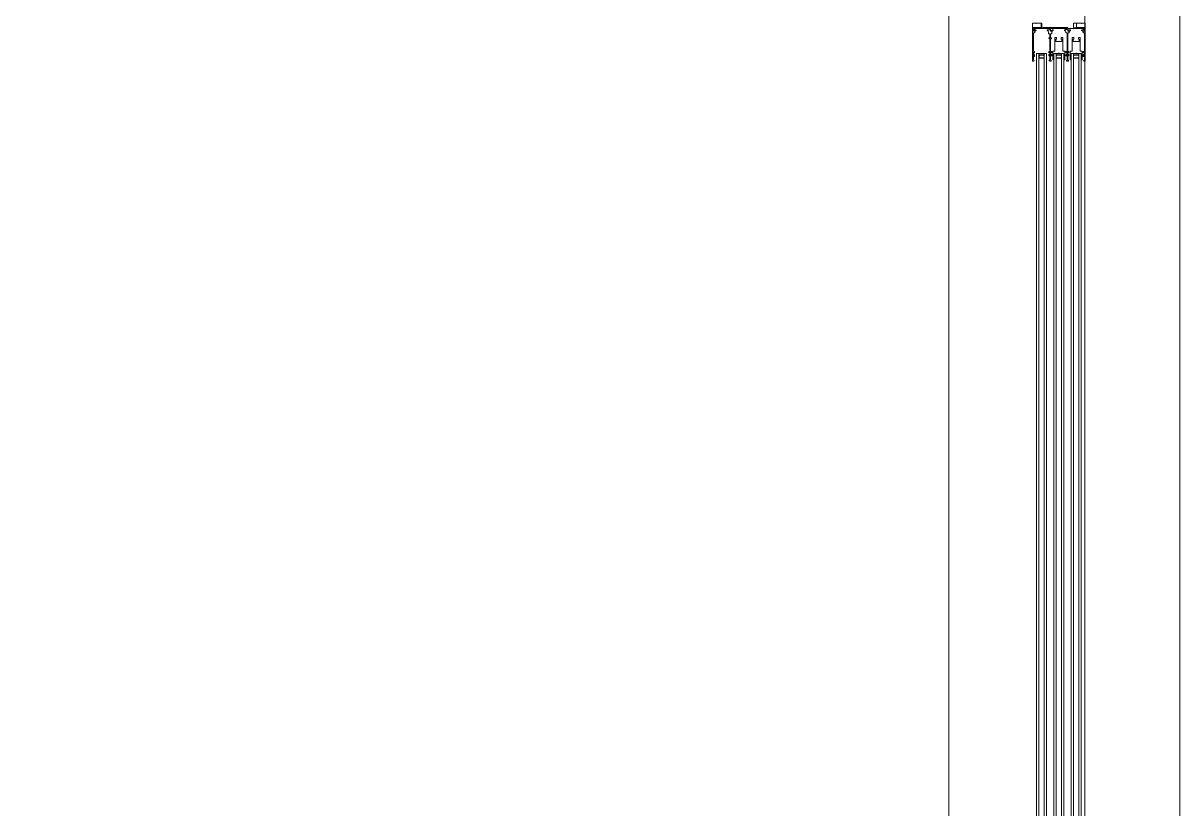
# Model space of a CAD drawing. Header units: centimetres. Extents: x 405464 to 563355, y 50011 to 66875.
# Drawn here: x 518093.8 to 518349.3, y 54555.7 to 54729.2 of the extents above; entities that cross this region are included whole.
import ezdxf
from ezdxf.enums import TextEntityAlignment as Align

# ---------------------------------------------------------------- set-up
doc = ezdxf.new("R2010")
doc.units = ezdxf.units.CM
doc.linetypes.add('DASHDOT', pattern=[25.4, 12.7, -6.35, 0, -6.35])
doc.layers.get('0').update_dxf_attribs({"lineweight": 9})
for name, color, linetype, lineweight in [('0-KRCN-MİMARİ-220526', 8, 'Continuous', 9), ('A_Aks', 30, 'DASHDOT', 9), ('A_Pencere Doğrama-Ex', 140, 'Continuous', 15), ('G_0.09', 254, 'Continuous', 9), ('M00_Mahal_No$0$MH_Alan', 51, 'Continuous', 9)]:
    doc.layers.add(name, color=color, linetype=linetype, lineweight=lineweight)
doc.styles.add('M00_Mahal_No$0$Kalin01', font='swissk.ttf')
doc.styles.add('M00_Mahal_No$0$Normal', font='swiss.ttf')
doc.styles.add('MAHAL', font='swissc.ttf')

# ---------------------------------------------------------------- blocks, each defined once
blk = doc.blocks.new('1_etap')
at = {"color": 8}
for p, q in [((1428.46, 2401.46), (1428.46, 2409.81)), ((1428.49, 2409.83), (1429.14, 2409.83)), ((1429.18, 2409.85), (1428.57, 2409.85)), ((1430.48, 2409.85), (1429.3, 2409.85)), ((1429.34, 2409.83), (1430.22, 2409.83)), ((1430.23, 2409.83), (1430.38, 2409.74)), ((1430.4, 2409.72), (1430.4, 2408.99)), ((1430.5, 2408.88), (1430.5, 2409.83)), ((1437.53, 2409.83), (1437.53, 2408.88)), ((1439.24, 2409.85), (1437.56, 2409.85)), ((1438.15, 2409.72), (1438.15, 2408.99)), ((1438.32, 2409.83), (1438.16, 2409.74)), ((1439.21, 2409.83), (1438.33, 2409.83)), ((1439.97, 2409.85), (1439.36, 2409.85)), ((1440.06, 2409.83), (1439.4, 2409.83)), ((1440.08, 2401.46), (1440.08, 2409.81)), ((1428.64, 2408.85), (1428.64, 2408.07)), ((1428.64, 2407.67), (1428.64, 2403.61)), ((1428.65, 2408.5), (1428.65, 2408.74)), ((1428.66, 2408.76), (1428.74, 2408.84)), ((1429.54, 2408.87), (1428.67, 2408.87)), ((1428.67, 2408.05), (1428.76, 2408.05)), ((1428.87, 2407.7), (1428.67, 2407.7)), ((1428.78, 2408.47), (1428.68, 2408.47)), ((1428.76, 2408.85), (1429.58, 2408.85)), ((1428.8, 2408.65), (1428.8, 2408.5)), ((1429.59, 2408.67), (1428.83, 2408.67)), ((1428.92, 2407.74), (1428.89, 2407.7)), ((1428.93, 2407.9), (1428.93, 2407.76)), ((1429.07, 2408.35), (1429.18, 2408.35)), ((1429.23, 2408.3), (1429.23, 2408.25)), ((1429.64, 2408.7), (1429.6, 2408.67)), ((1429.68, 2408.67), (1429.64, 2408.7)), ((1430.68, 2408.67), (1429.69, 2408.67)), ((1429.7, 2408.85), (1430.48, 2408.85)), ((1430.22, 2408.87), (1429.74, 2408.87)), ((1430.38, 2408.96), (1430.23, 2408.87)), ((1430.7, 2408.85), (1430.7, 2408.7)), ((1436.24, 2408.87), (1430.73, 2408.87)), ((1430.73, 2408.77), (1430.73, 2408.72)), ((1430.76, 2408.69), (1431.18, 2408.69)), ((1436.06, 2408.87), (1430.83, 2408.87)), ((1431.19, 2408.69), (1431.24, 2408.72)), ((1431.24, 2408.72), (1431.28, 2408.69)), ((1431.29, 2408.69), (1432.25, 2408.69)), ((1431.69, 2408.3), (1431.69, 2408.25)), ((1432.25, 2408.35), (1431.74, 2408.35)), ((1431.99, 2407.9), (1431.99, 2407.56)), ((1431.99, 2407.54), (1432.03, 2407.5)), ((1432.05, 2407.49), (1432.25, 2407.49)), ((1432.28, 2408.67), (1432.28, 2408.37)), ((1432.28, 2407.47), (1432.28, 2406.6)), ((1432.46, 2408.67), (1432.46, 2408.07)), ((1432.46, 2407.47), (1432.46, 2406.6)), ((1434.22, 2408.69), (1432.48, 2408.69)), ((1432.48, 2408.05), (1432.57, 2408.05)), ((1432.69, 2407.49), (1432.48, 2407.49)), ((1432.74, 2407.54), (1432.7, 2407.5)), ((1432.75, 2407.9), (1432.75, 2407.55)), ((1432.89, 2408.35), (1433, 2408.35)), ((1433.05, 2408.3), (1433.05, 2408.24)), ((1433.76, 2406.68), (1433.45, 2406.68)), ((1433.76, 2406.68), (1433.45, 2406.68)), ((1434.27, 2408.72), (1434.23, 2408.69)), ((1434.31, 2408.69), (1434.27, 2408.72)), ((1435.76, 2408.69), (1434.33, 2408.69)), ((1435.09, 2406.68), (1434.79, 2406.68)), ((1435.09, 2406.68), (1434.79, 2406.68)), ((1435.5, 2408.24), (1435.5, 2408.3)), ((1435.55, 2408.35), (1435.76, 2408.35)), ((1435.79, 2408.37), (1435.79, 2408.67)), ((1435.8, 2407.75), (1435.8, 2407.9)), ((1435.84, 2407.7), (1435.81, 2407.74)), ((1436.06, 2407.69), (1435.86, 2407.69)), ((1435.94, 2408.69), (1435.94, 2408.7)), ((1435.94, 2408.5), (1435.94, 2408.69)), ((1436.2, 2408.39), (1435.96, 2408.48)), ((1435.97, 2408.72), (1436.03, 2408.72)), ((1436.06, 2408.72), (1436.15, 2408.69)), ((1436.09, 2403.61), (1436.09, 2407.67)), ((1436.19, 2408.84), (1436.12, 2408.86)), ((1436.26, 2408.51), (1436.26, 2408.85)), ((1436.29, 2408.51), (1436.26, 2408.51)), ((1436.27, 2408.07), (1436.27, 2408.3)), ((1436.27, 2403.61), (1436.27, 2407.67)), ((1436.39, 2408.05), (1436.29, 2408.05)), ((1436.29, 2407.69), (1436.5, 2407.69)), ((1438.57, 2408.67), (1436.46, 2408.67)), ((1436.52, 2407.7), (1436.55, 2407.74)), ((1436.56, 2407.75), (1436.56, 2407.9)), ((1436.81, 2408.35), (1436.7, 2408.35)), ((1436.86, 2408.24), (1436.86, 2408.3)), ((1437.57, 2406.68), (1437.27, 2406.68)), ((1437.56, 2408.85), (1438.84, 2408.85)), ((1438.16, 2408.96), (1438.32, 2408.87)), ((1438.33, 2408.87), (1438.81, 2408.87)), ((1438.63, 2408.7), (1438.59, 2408.67)), ((1438.91, 2406.68), (1438.6, 2406.68)), ((1438.67, 2408.67), (1438.63, 2408.7)), ((1439.72, 2408.67), (1438.68, 2408.67)), ((1438.96, 2408.85), (1439.78, 2408.85)), ((1439, 2408.87), (1439.88, 2408.87)), ((1439.31, 2408.3), (1439.31, 2408.25)), ((1439.47, 2408.35), (1439.36, 2408.35)), ((1439.61, 2407.9), (1439.61, 2407.76)), ((1439.62, 2407.74), (1439.66, 2407.7)), ((1439.67, 2407.7), (1439.88, 2407.7)), ((1439.74, 2408.5), (1439.74, 2408.65)), ((1439.87, 2408.47), (1439.77, 2408.47)), ((1439.88, 2408.05), (1439.79, 2408.05)), ((1439.8, 2408.84), (1439.89, 2408.76)), ((1439.89, 2408.74), (1439.89, 2408.5)), ((1439.9, 2408.85), (1439.9, 2408.07)), ((1439.9, 2407.67), (1439.9, 2403.61)), ((1432.08, 2406.55), (1432.08, 2406.45)), ((1432.25, 2406.57), (1432.1, 2406.57)), ((1432.1, 2406.42), (1432.25, 2406.42)), ((1432.28, 2406.4), (1432.28, 2403.61)), ((1432.46, 2406.4), (1432.46, 2403.61)), ((1432.48, 2406.57), (1432.63, 2406.57)), ((1432.63, 2406.42), (1432.48, 2406.42)), ((1432.66, 2406.55), (1432.66, 2406.45)), ((1433.38, 2406.61), (1433.38, 2403.63)), ((1433.38, 2406.61), (1433.38, 2403.63)), ((1433.6, 2405.81), (1433.6, 2406.3)), ((1433.6, 2405.81), (1433.6, 2406.3)), ((1434.94, 2405.81), (1433.6, 2405.81)), ((1434.94, 2405.81), (1433.6, 2405.81)), ((1433.63, 2406.32), (1433.76, 2406.31)), ((1433.63, 2406.32), (1433.76, 2406.31)), ((1433.78, 2406.34), (1433.78, 2406.66)), ((1433.78, 2406.34), (1433.78, 2406.66)), ((1434.76, 2406.66), (1434.76, 2406.34)), ((1434.76, 2406.66), (1434.76, 2406.34)), ((1434.79, 2406.31), (1434.92, 2406.32)), ((1434.79, 2406.31), (1434.92, 2406.32)), ((1434.94, 2406.3), (1434.94, 2406.12)), ((1434.94, 2406.3), (1434.94, 2406.12)), ((1434.94, 2406.11), (1434.97, 2406.06)), ((1434.94, 2406.11), (1434.97, 2406.06)), ((1434.97, 2406.06), (1434.94, 2406.01)), ((1434.97, 2406.06), (1434.94, 2406.01)), ((1434.94, 2406), (1434.94, 2405.81)), ((1434.94, 2406), (1434.94, 2405.81)), ((1435.16, 2403.63), (1435.16, 2406.61)), ((1435.16, 2403.63), (1435.16, 2406.61)), ((1437.2, 2406.61), (1437.2, 2403.63)), ((1437.42, 2405.81), (1437.42, 2406.3)), ((1438.76, 2405.81), (1437.42, 2405.81)), ((1437.44, 2406.32), (1437.57, 2406.31)), ((1437.6, 2406.34), (1437.6, 2406.66)), ((1438.58, 2406.66), (1438.58, 2406.34)), ((1438.6, 2406.31), (1438.73, 2406.32)), ((1438.76, 2406.3), (1438.76, 2406.12)), ((1438.76, 2406.11), (1438.79, 2406.06)), ((1438.79, 2406.06), (1438.76, 2406.01)), ((1438.76, 2406), (1438.76, 2405.81)), ((1438.98, 2403.63), (1438.98, 2406.61)), ((1428.64, 2403.44), (1428.64, 2402.77)), ((1428.64, 2402.6), (1428.64, 2401.76)), ((1428.64, 2401.76), (1428.78, 2401.62)), ((1428.67, 2403.59), (1428.84, 2403.59)), ((1428.74, 2403.47), (1428.67, 2403.47)), ((1428.67, 2402.75), (1428.74, 2402.75)), ((1428.74, 2402.63), (1428.67, 2402.63)), ((1428.77, 2403.34), (1428.77, 2403.44)), ((1428.77, 2402.77), (1428.77, 2402.87)), ((1428.77, 2402.5), (1428.77, 2402.6)), ((1428.84, 2403.32), (1428.79, 2403.32)), ((1428.79, 2402.9), (1428.84, 2402.9)), ((1428.84, 2402.48), (1428.79, 2402.48)), ((1428.89, 2403.54), (1428.89, 2403.37)), ((1428.89, 2402.85), (1428.89, 2402.53)), ((1432.03, 2403.54), (1432.03, 2403.37)), ((1432.03, 2402.85), (1432.03, 2402.63)), ((1432.03, 2402.63), (1432.25, 2402.63)), ((1432.25, 2403.59), (1432.08, 2403.59)), ((1432.08, 2403.32), (1432.13, 2403.32)), ((1432.13, 2402.9), (1432.08, 2402.9)), ((1432.28, 2401.76), (1432.14, 2401.62)), ((1432.15, 2403.34), (1432.15, 2403.44)), ((1432.15, 2402.77), (1432.15, 2402.87)), ((1432.18, 2403.47), (1432.25, 2403.47)), ((1432.25, 2402.75), (1432.18, 2402.75)), ((1432.28, 2403.44), (1432.28, 2402.77)), ((1432.28, 2402.6), (1432.28, 2401.76)), ((1432.46, 2403.44), (1432.46, 2402.77)), ((1432.46, 2402.6), (1432.46, 2401.76)), ((1432.59, 2401.62), (1432.46, 2401.76)), ((1432.48, 2403.59), (1432.65, 2403.59)), ((1432.56, 2403.47), (1432.48, 2403.47)), ((1432.48, 2402.75), (1432.56, 2402.75)), ((1432.7, 2402.63), (1432.48, 2402.63)), ((1432.58, 2403.34), (1432.58, 2403.44)), ((1432.58, 2402.77), (1432.58, 2402.87)), ((1432.65, 2403.32), (1432.61, 2403.32)), ((1432.61, 2402.9), (1432.65, 2402.9)), ((1432.7, 2403.54), (1432.7, 2403.37)), ((1432.7, 2402.85), (1432.7, 2402.63)), ((1432.95, 2403.58), (1432.95, 2401.78)), ((1432.95, 2403.58), (1432.95, 2401.78)), ((1433.38, 2403.63), (1433, 2403.63)), ((1433.38, 2403.63), (1433, 2403.63)), ((1433, 2401.73), (1433.13, 2401.73)), ((1433, 2401.73), (1433.13, 2401.73)), ((1433.16, 2401.76), (1433.16, 2403.09)), ((1433.16, 2401.76), (1433.16, 2403.09)), ((1433.18, 2403.13), (1434.18, 2403.13)), ((1433.18, 2403.13), (1434.18, 2403.13)), ((1434.2, 2403.15), (1434.2, 2403.17)), ((1434.2, 2403.15), (1434.2, 2403.17)), ((1434.22, 2403.19), (1434.33, 2403.19)), ((1434.22, 2403.19), (1434.33, 2403.19)), ((1434.35, 2403.17), (1434.35, 2403.15)), ((1434.35, 2403.17), (1434.35, 2403.15)), ((1434.37, 2403.13), (1435.36, 2403.13)), ((1434.37, 2403.13), (1435.36, 2403.13)), ((1435.54, 2403.63), (1435.16, 2403.63)), ((1435.54, 2403.63), (1435.16, 2403.63)), ((1435.39, 2403.09), (1435.39, 2401.76)), ((1435.39, 2403.09), (1435.39, 2401.76)), ((1435.42, 2401.73), (1435.54, 2401.73)), ((1435.42, 2401.73), (1435.54, 2401.73)), ((1435.59, 2401.78), (1435.59, 2403.58)), ((1435.59, 2401.78), (1435.59, 2403.58)), ((1435.84, 2403.37), (1435.84, 2403.54)), ((1435.84, 2402.63), (1435.84, 2402.85)), ((1436.06, 2402.63), (1435.84, 2402.63)), ((1435.89, 2403.59), (1436.06, 2403.59)), ((1435.94, 2403.32), (1435.89, 2403.32)), ((1435.89, 2402.9), (1435.94, 2402.9)), ((1436.09, 2401.76), (1435.95, 2401.62)), ((1435.96, 2403.44), (1435.96, 2403.34)), ((1435.96, 2402.87), (1435.96, 2402.77)), ((1436.06, 2403.47), (1435.99, 2403.47)), ((1435.99, 2402.75), (1436.06, 2402.75)), ((1436.09, 2402.77), (1436.09, 2403.44)), ((1436.09, 2401.76), (1436.09, 2402.6)), ((1436.27, 2402.77), (1436.27, 2403.44)), ((1436.27, 2401.76), (1436.27, 2402.6)), ((1436.41, 2401.62), (1436.27, 2401.76)), ((1436.46, 2403.59), (1436.29, 2403.59)), ((1436.29, 2403.47), (1436.37, 2403.47)), ((1436.37, 2402.75), (1436.29, 2402.75)), ((1436.29, 2402.63), (1436.51, 2402.63)), ((1436.39, 2403.44), (1436.39, 2403.34)), ((1436.39, 2402.87), (1436.39, 2402.77)), ((1436.42, 2403.32), (1436.46, 2403.32)), ((1436.46, 2402.9), (1436.42, 2402.9)), ((1436.51, 2403.37), (1436.51, 2403.54)), ((1436.51, 2402.63), (1436.51, 2402.85)), ((1436.77, 2403.58), (1436.77, 2401.78)), ((1437.2, 2403.63), (1436.82, 2403.63)), ((1436.82, 2401.73), (1436.94, 2401.73)), ((1436.97, 2401.76), (1436.97, 2403.09)), ((1437, 2403.13), (1437.99, 2403.13)), ((1438.01, 2403.15), (1438.01, 2403.17)), ((1438.03, 2403.19), (1438.14, 2403.19)), ((1438.16, 2403.17), (1438.16, 2403.15)), ((1438.18, 2403.13), (1439.17, 2403.13)), ((1439.35, 2403.63), (1438.98, 2403.63)), ((1439.2, 2403.09), (1439.2, 2401.76)), ((1439.23, 2401.73), (1439.35, 2401.73)), ((1439.4, 2401.78), (1439.4, 2403.58)), ((1439.66, 2403.54), (1439.66, 2403.37)), ((1439.66, 2402.85), (1439.66, 2402.53)), ((1439.88, 2403.59), (1439.71, 2403.59)), ((1439.71, 2403.32), (1439.75, 2403.32)), ((1439.75, 2402.9), (1439.71, 2402.9)), ((1439.71, 2402.48), (1439.75, 2402.48)), ((1439.9, 2401.76), (1439.77, 2401.62)), ((1439.78, 2403.34), (1439.78, 2403.44)), ((1439.78, 2402.77), (1439.78, 2402.87)), ((1439.78, 2402.5), (1439.78, 2402.6)), ((1439.8, 2403.47), (1439.88, 2403.47)), ((1439.88, 2402.75), (1439.8, 2402.75)), ((1439.8, 2402.63), (1439.88, 2402.63)), ((1439.9, 2403.44), (1439.9, 2402.77)), ((1439.9, 2402.6), (1439.9, 2401.76)), ((1428.65, 2401.43), (1428.49, 2401.43)), ((1428.78, 2401.55), (1428.67, 2401.44)), ((1432.14, 2401.55), (1432.25, 2401.44)), ((1432.27, 2401.43), (1432.46, 2401.43)), ((1432.48, 2401.44), (1432.59, 2401.55)), ((1435.95, 2401.55), (1436.06, 2401.44)), ((1436.08, 2401.43), (1436.28, 2401.43)), ((1436.3, 2401.44), (1436.41, 2401.55)), ((1439.77, 2401.55), (1439.88, 2401.44)), ((1439.9, 2401.43), (1440.06, 2401.43))]:
    blk.add_line(p, q, dxfattribs=at)
for points in [[(1429.86, 2034.55), (1429.86, 2403.13), (1429.36, 2403.13), (1429.36, 2034.55)], [(1429.86, 2403.13), (1429.86, 2402.83), (1431.06, 2402.83), (1431.06, 2403.13)], [(1431.06, 2402.63), (1430.76, 2402.83), (1430.16, 2402.83), (1429.86, 2402.63), (1429.86, 2402.13), (1431.06, 2402.13)], [(1431.03, 2402.61), (1430.75, 2402.8), (1430.17, 2402.8), (1429.89, 2402.61), (1429.89, 2402.16), (1431.03, 2402.16)], [(1431.56, 2034.55), (1431.56, 2403.13), (1431.06, 2403.13), (1431.06, 2034.55)], [(1433.67, 2034.55), (1433.67, 2403.13), (1433.17, 2403.13), (1433.17, 2034.55)], [(1433.67, 2403.13), (1433.67, 2402.83), (1434.87, 2402.83), (1434.87, 2403.13)], [(1434.87, 2402.63), (1434.57, 2402.83), (1433.97, 2402.83), (1433.67, 2402.63), (1433.67, 2402.13), (1434.87, 2402.13)], [(1434.84, 2402.61), (1434.56, 2402.8), (1433.98, 2402.8), (1433.7, 2402.61), (1433.7, 2402.16), (1434.84, 2402.16)], [(1435.37, 2034.55), (1435.37, 2403.13), (1434.87, 2403.13), (1434.87, 2034.55)], [(1437.49, 2034.55), (1437.49, 2403.13), (1436.99, 2403.13), (1436.99, 2034.55)], [(1437.49, 2403.13), (1437.49, 2402.83), (1438.69, 2402.83), (1438.69, 2403.13)], [(1438.69, 2402.63), (1438.39, 2402.83), (1437.79, 2402.83), (1437.49, 2402.63), (1437.49, 2402.13), (1438.69, 2402.13)], [(1438.66, 2402.61), (1438.38, 2402.8), (1437.8, 2402.8), (1437.52, 2402.61), (1437.52, 2402.16), (1438.66, 2402.16)], [(1439.19, 2034.55), (1439.19, 2403.13), (1438.69, 2403.13), (1438.69, 2034.55)]]:
    blk.add_lwpolyline(points, close=True, dxfattribs=at)
for centre, radius, start, end in [((1428.49, 2409.81), 0.025, 90, 180), ((1428.57, 2409.88), 0.025, 225, 270), ((1429.14, 2409.78), 0.05, 35.6853, 90), ((1429.18, 2409.83), 0.025, 22.6199, 90), ((1429.24, 2409.85), 0.07, 215.6853, 324.3147), ((1429.24, 2409.85), 0.04, 202.6199, 337.3801), ((1429.3, 2409.83), 0.025, 90, 157.3801), ((1429.34, 2409.78), 0.05, 90, 144.3147), ((1430.22, 2409.81), 0.025, 60, 90), ((1430.37, 2409.72), 0.025, 0, 60), ((1430.48, 2409.83), 0.025, 0, 90), ((1437.56, 2409.83), 0.025, 90, 180), ((1438.17, 2409.72), 0.025, 120, 180), ((1438.33, 2409.81), 0.025, 90, 120), ((1439.21, 2409.78), 0.05, 35.6853, 90), ((1439.24, 2409.83), 0.025, 22.6199, 90), ((1439.3, 2409.85), 0.07, 215.6853, 324.3147), ((1439.3, 2409.85), 0.04, 202.6199, 337.3801), ((1439.36, 2409.83), 0.025, 90, 157.3801), ((1439.4, 2409.78), 0.05, 90, 144.3147), ((1439.97, 2409.88), 0.025, 270, 315), ((1440.06, 2409.81), 0.025, 0, 90), ((1428.67, 2408.85), 0.025, 90, 180), ((1428.67, 2408.07), 0.025, 180.0078, 270), ((1428.67, 2407.67), 0.025, 90, 180), ((1428.68, 2408.74), 0.025, 135, 180), ((1428.68, 2408.5), 0.025, 180, 270), ((1428.76, 2408.83), 0.025, 90, 135), ((1428.76, 2408.07), 0.025, 270, 339.7245), ((1428.78, 2408.5), 0.025, 270, 0), ((1429.23, 2407.9), 0.48, 111.5289, 159.7245), ((1428.83, 2408.65), 0.025, 90, 180), ((1428.87, 2407.72), 0.025, 270, 315), ((1428.91, 2407.76), 0.025, 315, 0), ((1429.23, 2407.9), 0.3, 98.2132, 180), ((1429.07, 2408.3), 0.05, 90, 111.5289), ((1429.18, 2408.3), 0.05, 0, 90), ((1429.18, 2408.25), 0.05, 278.2132, 0), ((1429.54, 2408.92), 0.05, 270, 324.3147), ((1429.64, 2408.85), 0.07, 35.6853, 144.3147), ((1429.58, 2408.88), 0.025, 270, 337.3801), ((1429.59, 2408.7), 0.025, 270, 298.0094), ((1429.64, 2408.85), 0.04, 22.6199, 157.3801), ((1429.7, 2408.88), 0.025, 202.6199, 270), ((1429.69, 2408.7), 0.025, 241.9906, 270), ((1429.74, 2408.92), 0.05, 215.6853, 270), ((1430.22, 2408.9), 0.025, 270, 300), ((1430.37, 2408.99), 0.025, 300, 0), ((1430.48, 2408.88), 0.025, 270, 0), ((1430.68, 2408.7), 0.025, 270, 0), ((1430.73, 2408.85), 0.025, 90, 180), ((1430.83, 2408.77), 0.1, 90, 180), ((1430.76, 2408.72), 0.025, 180, 270), ((1431.18, 2408.72), 0.025, 270, 298), ((1431.29, 2408.72), 0.025, 242, 270), ((1431.74, 2408.3), 0.05, 90, 180), ((1431.74, 2408.25), 0.05, 180, 261.7868), ((1431.69, 2407.9), 0.3, 0, 81.7868), ((1432.01, 2407.56), 0.025, 180, 225), ((1432.05, 2407.52), 0.025, 225, 270), ((1432.25, 2408.67), 0.025, 0, 90), ((1432.25, 2408.37), 0.025, 270, 0), ((1432.25, 2407.47), 0.025, 0, 90), ((1432.48, 2408.67), 0.025, 90, 180.0077), ((1432.48, 2408.07), 0.025, 180.0077, 270), ((1432.48, 2407.47), 0.025, 90, 180), ((1432.57, 2408.07), 0.025, 270, 339.7245), ((1433.05, 2407.9), 0.48, 111.5289, 159.7245), ((1432.69, 2407.52), 0.025, 270, 315), ((1432.72, 2407.55), 0.025, 315, 0), ((1433.05, 2407.9), 0.3, 98.2132, 180), ((1432.89, 2408.3), 0.05, 90, 111.5289), ((1433, 2408.3), 0.05, 0, 90), ((1433, 2408.24), 0.05, 278.2132, 0), ((1433.45, 2406.61), 0.07, 90, 180), ((1433.45, 2406.61), 0.07, 90, 180), ((1433.76, 2406.66), 0.025, 0, 90), ((1433.76, 2406.66), 0.025, 0, 90), ((1434.22, 2408.72), 0.025, 270, 298), ((1434.33, 2408.72), 0.025, 242, 270), ((1434.79, 2406.66), 0.025, 90, 180), ((1434.79, 2406.66), 0.025, 90, 180), ((1435.09, 2406.61), 0.07, 0, 90), ((1435.09, 2406.61), 0.07, 0, 90), ((1435.55, 2408.3), 0.05, 90, 180), ((1435.55, 2408.24), 0.05, 180, 261.7868), ((1435.5, 2407.9), 0.3, 0, 81.7868), ((1435.76, 2408.67), 0.025, 0, 90), ((1435.76, 2408.37), 0.025, 270, 0), ((1435.82, 2407.75), 0.025, 180, 225), ((1435.86, 2407.72), 0.025, 225, 270), ((1435.97, 2408.7), 0.025, 89.9677, 179.9677), ((1435.97, 2408.5), 0.025, 179.9677, 249.9677), ((1436.03, 2408.62), 0.1, 73.7618, 89.9677), ((1436.06, 2408.67), 0.2, 73.7618, 90), ((1436.06, 2407.67), 0.025, 0, 90), ((1436.17, 2408.76), 0.0788, 253.7618, 73.7618), ((1436.17, 2408.3), 0.1, 359.9677, 69.9677), ((1436.24, 2408.85), 0.025, 0, 90), ((1436.29, 2408.07), 0.025, 179.9677, 269.9677), ((1436.29, 2407.67), 0.025, 90, 180), ((1436.29, 2408.66), 0.15, 270, 355.0829), ((1436.39, 2408.07), 0.025, 269.9677, 339.6922), ((1436.86, 2407.9), 0.48, 111.4966, 159.6922), ((1436.46, 2408.65), 0.025, 90, 175.0829), ((1436.5, 2407.72), 0.025, 270, 315), ((1436.53, 2407.75), 0.025, 315, 0), ((1436.86, 2407.9), 0.3, 119.6964, 180), ((1436.7, 2408.3), 0.05, 89.9677, 111.4966), ((1436.86, 2407.9), 0.3, 98.1809, 119.5865), ((1436.81, 2408.3), 0.05, 359.9677, 89.9677), ((1436.81, 2408.24), 0.05, 278.1809, 359.9677), ((1437.27, 2406.61), 0.07, 90, 180), ((1437.56, 2408.88), 0.025, 180, 270), ((1437.57, 2406.66), 0.025, 0, 90), ((1438.17, 2408.99), 0.025, 180, 240), ((1438.33, 2408.9), 0.025, 240, 270), ((1438.57, 2408.7), 0.025, 270, 298.0094), ((1438.6, 2406.66), 0.025, 90, 180), ((1438.68, 2408.7), 0.025, 241.9906, 270), ((1438.81, 2408.92), 0.05, 270, 324.3147), ((1438.84, 2408.88), 0.025, 270, 337.3801), ((1438.9, 2408.85), 0.07, 35.6853, 144.3147), ((1438.9, 2408.85), 0.04, 22.6199, 157.3801), ((1438.91, 2406.61), 0.07, 0, 90), ((1438.96, 2408.88), 0.025, 202.6199, 270), ((1439, 2408.92), 0.05, 215.6853, 270), ((1439.36, 2408.3), 0.05, 90, 180), ((1439.36, 2408.25), 0.05, 180, 261.7868), ((1439.31, 2407.9), 0.3, 0, 81.7868), ((1439.47, 2408.3), 0.05, 68.4711, 90), ((1439.31, 2407.9), 0.48, 20.2755, 68.4711), ((1439.64, 2407.76), 0.025, 180, 225), ((1439.67, 2407.72), 0.025, 225, 270), ((1439.72, 2408.65), 0.025, 0, 90), ((1439.77, 2408.5), 0.025, 180, 270), ((1439.79, 2408.07), 0.025, 200.2755, 270), ((1439.78, 2408.83), 0.025, 45, 90), ((1439.87, 2408.5), 0.025, 270, 0), ((1439.88, 2408.85), 0.025, 0, 90), ((1439.88, 2408.07), 0.025, 270, 359.9922), ((1439.88, 2407.67), 0.025, 0, 90), ((1439.87, 2408.74), 0.025, 0, 45), ((1432.1, 2406.55), 0.025, 90, 180), ((1432.1, 2406.45), 0.025, 180, 270), ((1432.25, 2406.6), 0.025, 270, 0), ((1432.25, 2406.4), 0.025, 0, 90), ((1432.48, 2406.6), 0.025, 180, 270), ((1432.48, 2406.4), 0.025, 90, 180), ((1432.63, 2406.55), 0.025, 0, 90), ((1432.63, 2406.45), 0.025, 270, 0), ((1433.63, 2406.3), 0.025, 87, 180), ((1433.63, 2406.3), 0.025, 87, 180), ((1433.76, 2406.34), 0.025, 267, 0), ((1433.76, 2406.34), 0.025, 267, 0), ((1434.79, 2406.34), 0.025, 180, 273), ((1434.79, 2406.34), 0.025, 180, 273), ((1434.92, 2406.3), 0.025, 0, 93), ((1434.92, 2406.3), 0.025, 0, 93), ((1434.97, 2406.12), 0.025, 180, 209), ((1434.97, 2406.12), 0.025, 180, 209), ((1434.97, 2406), 0.025, 151, 180), ((1434.97, 2406), 0.025, 151, 180), ((1437.44, 2406.3), 0.025, 87, 180), ((1437.57, 2406.34), 0.025, 267, 0), ((1438.6, 2406.34), 0.025, 180, 273), ((1438.73, 2406.3), 0.025, 0, 93), ((1438.78, 2406.12), 0.025, 180, 209), ((1438.78, 2406), 0.025, 151, 180), ((1428.67, 2403.61), 0.025, 180, 270), ((1428.67, 2403.44), 0.025, 90, 180), ((1428.67, 2402.77), 0.025, 180, 270), ((1428.67, 2402.6), 0.025, 90, 180), ((1428.74, 2403.44), 0.025, 0, 90), ((1428.74, 2402.77), 0.025, 270, 0), ((1428.74, 2402.6), 0.025, 0, 90), ((1428.79, 2403.34), 0.025, 180, 270), ((1428.79, 2402.87), 0.025, 90, 180), ((1428.79, 2402.5), 0.025, 180, 270), ((1428.74, 2401.58), 0.05, 314.029, 45), ((1428.84, 2403.54), 0.05, 0, 90), ((1428.84, 2403.37), 0.05, 270, 0), ((1428.84, 2402.85), 0.05, 0, 90), ((1428.84, 2402.53), 0.05, 270, 0), ((1432.08, 2403.54), 0.05, 90, 180), ((1432.08, 2403.37), 0.05, 180, 270), ((1432.08, 2402.85), 0.05, 90, 180), ((1432.17, 2401.58), 0.05, 135, 225.971), ((1432.13, 2403.34), 0.025, 270, 0), ((1432.13, 2402.87), 0.025, 0, 90), ((1432.18, 2403.44), 0.025, 90, 180), ((1432.18, 2402.77), 0.025, 180, 270), ((1432.25, 2403.61), 0.025, 270, 0), ((1432.25, 2403.44), 0.025, 0, 90), ((1432.25, 2402.77), 0.025, 270, 0), ((1432.25, 2402.6), 0.025, 0.0125, 90), ((1432.48, 2403.61), 0.025, 180, 270), ((1432.48, 2403.44), 0.025, 90, 180), ((1432.48, 2402.77), 0.025, 180, 270), ((1432.48, 2402.6), 0.025, 90, 180), ((1432.56, 2403.44), 0.025, 0, 90), ((1432.56, 2402.77), 0.025, 270, 0), ((1432.61, 2403.34), 0.025, 180, 270), ((1432.61, 2402.87), 0.025, 90, 180), ((1432.56, 2401.58), 0.05, 314.029, 45), ((1432.65, 2403.54), 0.05, 0, 90), ((1432.65, 2403.37), 0.05, 270, 0), ((1432.65, 2402.85), 0.05, 0, 90), ((1433, 2403.58), 0.05, 90, 180), ((1433, 2403.58), 0.05, 90, 180), ((1433, 2401.78), 0.05, 180.0007, 269.9987), ((1433, 2401.78), 0.05, 180.0007, 269.9987), ((1433.13, 2401.76), 0.03, 270, 0), ((1433.13, 2401.76), 0.03, 270, 0), ((1433.16, 2403.12), 0.0195, 52.0088, 232.0088), ((1433.16, 2403.12), 0.0195, 52.0088, 232.0088), ((1433.14, 2403.09), 0.02, 0, 39.6637), ((1433.14, 2403.09), 0.02, 0, 39.6637), ((1433.18, 2403.15), 0.02, 244.354, 270), ((1433.18, 2403.15), 0.02, 244.354, 270), ((1434.18, 2403.15), 0.02, 270, 0), ((1434.18, 2403.15), 0.02, 270, 0), ((1434.22, 2403.17), 0.02, 90, 180), ((1434.22, 2403.17), 0.02, 90, 180), ((1434.33, 2403.17), 0.02, 0, 90), ((1434.33, 2403.17), 0.02, 0, 90), ((1434.37, 2403.15), 0.02, 180, 270), ((1434.37, 2403.15), 0.02, 180, 270), ((1435.36, 2403.15), 0.02, 270, 295.646), ((1435.36, 2403.15), 0.02, 270, 295.646), ((1435.38, 2403.12), 0.0195, 307.9912, 127.9912), ((1435.38, 2403.12), 0.0195, 307.9912, 127.9912), ((1435.41, 2403.09), 0.02, 140.3363, 180), ((1435.41, 2403.09), 0.02, 140.3363, 180), ((1435.42, 2401.76), 0.03, 180, 270), ((1435.42, 2401.76), 0.03, 180, 270), ((1435.54, 2403.58), 0.05, 0, 90), ((1435.54, 2403.58), 0.05, 0, 90), ((1435.54, 2401.78), 0.05, 270, 0), ((1435.54, 2401.78), 0.05, 270, 0), ((1435.89, 2403.54), 0.05, 90, 180), ((1435.89, 2403.37), 0.05, 180, 270), ((1435.89, 2402.85), 0.05, 90, 180), ((1435.94, 2403.34), 0.025, 270, 0), ((1435.94, 2402.87), 0.025, 0, 90), ((1435.99, 2401.58), 0.05, 135, 225.971), ((1435.99, 2403.44), 0.025, 90, 180), ((1435.99, 2402.77), 0.025, 180, 270), ((1436.06, 2403.61), 0.025, 270, 0), ((1436.06, 2403.44), 0.025, 0, 90), ((1436.06, 2402.77), 0.025, 270, 360), ((1436.06, 2402.6), 0.025, 0, 90), ((1436.29, 2403.61), 0.025, 183.7531, 270), ((1436.29, 2403.44), 0.025, 90, 176.2469), ((1436.29, 2402.77), 0.025, 183.7531, 270), ((1436.29, 2402.6), 0.025, 90, 176.2468), ((1436.37, 2403.44), 0.025, 0, 90), ((1436.37, 2402.77), 0.025, 270, 0), ((1436.42, 2403.34), 0.025, 180, 270), ((1436.42, 2402.87), 0.025, 90, 180), ((1436.37, 2401.58), 0.05, 314.029, 45), ((1436.46, 2403.54), 0.05, 0, 90), ((1436.46, 2403.37), 0.05, 270, 0), ((1436.46, 2402.85), 0.05, 0, 90), ((1436.82, 2403.58), 0.05, 90, 180), ((1436.82, 2401.78), 0.05, 180.0007, 269.9987), ((1436.94, 2401.76), 0.03, 270, 0), ((1436.98, 2403.12), 0.0195, 52.0088, 232.0088), ((1436.95, 2403.09), 0.02, 0, 39.6637), ((1437, 2403.15), 0.02, 244.354, 270), ((1437.99, 2403.15), 0.02, 270, 0), ((1438.03, 2403.17), 0.02, 90, 180), ((1438.14, 2403.17), 0.02, 0, 90), ((1438.18, 2403.15), 0.02, 180, 270), ((1439.17, 2403.15), 0.02, 270, 295.646), ((1439.19, 2403.12), 0.0195, 307.9912, 127.9912), ((1439.22, 2403.09), 0.02, 140.3363, 180), ((1439.23, 2401.76), 0.03, 180, 270), ((1439.35, 2403.58), 0.05, 0, 90), ((1439.35, 2401.78), 0.05, 270, 0), ((1439.71, 2403.54), 0.05, 90, 180), ((1439.71, 2403.37), 0.05, 180, 270), ((1439.71, 2402.85), 0.05, 90, 180), ((1439.71, 2402.53), 0.05, 180, 270), ((1439.75, 2403.34), 0.025, 270, 0), ((1439.75, 2402.87), 0.025, 0, 90), ((1439.75, 2402.5), 0.025, 270, 0), ((1439.8, 2401.58), 0.05, 135, 225.971), ((1439.8, 2403.44), 0.025, 90, 180), ((1439.8, 2402.77), 0.025, 180, 270), ((1439.8, 2402.6), 0.025, 90, 180), ((1439.88, 2403.61), 0.025, 270, 0), ((1439.88, 2403.44), 0.025, 0, 90), ((1439.88, 2402.77), 0.025, 270, 0), ((1439.88, 2402.6), 0.025, 0, 90), ((1428.49, 2401.46), 0.025, 180, 270), ((1428.65, 2401.46), 0.025, 270, 314.029), ((1432.27, 2401.46), 0.025, 225.971, 270), ((1432.46, 2401.46), 0.025, 270, 314.029), ((1436.08, 2401.46), 0.025, 225.971, 270), ((1436.28, 2401.46), 0.025, 270.0001, 314.0291), ((1439.9, 2401.46), 0.025, 225.971, 270), ((1440.06, 2401.46), 0.025, 270, 0)]:
    blk.add_arc(centre, radius, start, end, dxfattribs=at)
at = {"layer": 'A_Aks', "color": 8, "ltscale": 100}
blk.add_line((1410, -588.11), (1410, 5066.95), dxfattribs=at)
blk.add_line((1410, -588.11), (1410, 5066.95), dxfattribs=at)
at = {"layer": 'G_0.09', "color": 8}
blk.add_line((1461, 3259.49), (1461, 90.54), dxfattribs=at)
at = {"color": 8, "linetype": 'ByBlock', "lineweight": -2}
for tag, height, style, p in [('MAHALNO', 15.68, 'M00_Mahal_No$0$Kalin01', (-1403.52, 5183, -22.72)), ('MAHALADI', 25.09, 'M00_Mahal_No$0$Normal', (-1403.52, 5151.64, -22.72)), ('MAHALNO', 9.8, 'M00_Mahal_No$0$Kalin01', (-1049.84, 5038.22)), ('MAHALADI', 15.68, 'M00_Mahal_No$0$Normal', (-1049.84, 5018.62)), ('MAHALNO', 19.6, 'M00_Mahal_No$0$Kalin01', (585.19, 4515.87)), ('MAHALADI', 31.36, 'M00_Mahal_No$0$Normal', (585.19, 4476.67)), ('MAHALNO', 19.6, 'M00_Mahal_No$0$Kalin01', (543.65, 3917.94)), ('MAHALADI', 31.36, 'M00_Mahal_No$0$Normal', (543.65, 3878.74)), ('MAHALNO', 19.6, 'M00_Mahal_No$0$Kalin01', (175.42, 3438.17)), ('MAHALADI', 31.36, 'M00_Mahal_No$0$Normal', (175.42, 3398.97)), ('MAHALNO', 15.68, 'M00_Mahal_No$0$Kalin01', (662.5, 3278.68)), ('MAHALADI', 25.09, 'M00_Mahal_No$0$Normal', (662.5, 3247.32)), ('MAHALNO', 9.8, 'M00_Mahal_No$0$Kalin01', (928.42, 2524.93)), ('MAHALADI', 15.68, 'M00_Mahal_No$0$Normal', (928.42, 2505.33)), ('MAHALNO', 19.6, 'M00_Mahal_No$0$Kalin01', (683.01, 1295.87)), ('MAHALADI', 31.36, 'M00_Mahal_No$0$Normal', (683.01, 1256.67))]:
    blk.add_attdef(tag, text='', height=height, dxfattribs=dict(at, style=style)).set_placement(p, align=Align.MIDDLE_CENTER)
at = {"layer": 'A_Pencere Doğrama-Ex', "color": 8, "style": 'MAHAL'}
for p in [(163.41, 4608.46), (585.7, 4362.45), (584.07, 3781.1), (404.74, 3207.04), (477.62, 2356.77), (647.13, 1093.28), (160.83, 91.11)]:
    blk.add_attdef('KOT', p, '', height=10, dxfattribs=at)
at = {"layer": 'M00_Mahal_No$0$MH_Alan', "color": 8, "style": 'M00_Mahal_No$0$Normal'}
for height, p in [(25.09, (-1403.52, 5114.01, -22.72)), (15.68, (-1049.84, 4995.1)), (31.36, (585.19, 4429.63)), (31.36, (543.65, 3831.7)), (31.36, (175.42, 3351.93)), (25.09, (662.5, 3209.69)), (15.68, (928.42, 2481.81)), (31.36, (683.01, 1209.63))]:
    blk.add_attdef('ALAN', text='', height=height, dxfattribs=at).set_placement(p, align=Align.MIDDLE_CENTER)
blk = doc.blocks.new('A$C9e52caec')
at = {"color": 8}
blk.add_blockref('1_etap', (12530, 57), dxfattribs=at)
at = {"color": 8, "ltscale": 10}
blk.add_lwpolyline([(12564.5, 4737), (13970, 4737), (13970, 77), (12564.5, 77)], close=True, dxfattribs=at)

msp = doc.modelspace()

# ---------------------------------------------------------------- block references
at = {"layer": '0-KRCN-MİMARİ-220526', "rotation": 359.999999999997}
msp.add_blockref('A$C9e52caec', (504358.27, 52262.37, 74), dxfattribs=at)

doc.saveas('drawing.dxf')
